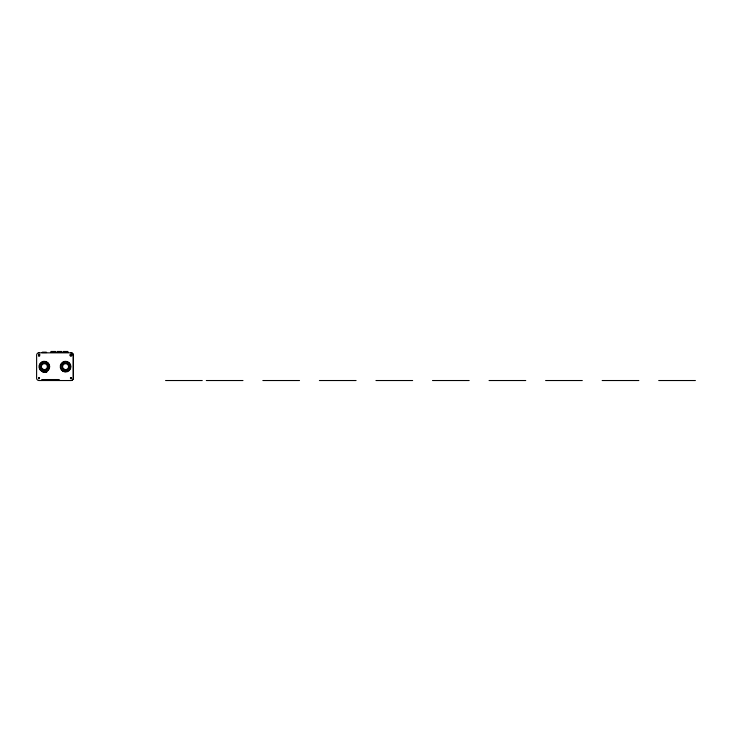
<?xml version="1.0" encoding="UTF-8"?>
<svg xmlns="http://www.w3.org/2000/svg" width="732" height="732" viewBox="0 0 732 732"><rect width="100%" height="100%" fill="white"/><g stroke="black" fill="none" stroke-linecap="round" stroke-linejoin="round"><path stroke-width="1.1" d="M39.491 378.444L39.491 377.849M38.494 354.846L38.494 355.441M38.494 377.849L38.851 378.719M70.428 354.846L70.428 355.441M71.425 355.441L71.425 354.846M70.428 377.849L70.519 378.572M71.425 378.444L71.425 377.849M39.4 355.56L39.491 354.846M70.4 354.846L71.096 354.562M39.308 355.661L38.823 355.715M70.546 354.242L70.446 354.279A0.988 0.988 0 0 0 70.08 355.633A0.988 0.988 0 0 0 71.434 355.999A0.988 0.988 0 0 0 71.8 354.645M39.308 378.664L38.823 378.719M70.611 377.63L71.096 377.575M38.393 352.842L71.553 352.842M38.823 354.562L39.519 354.846M71.096 355.715L70.611 355.661M38.823 377.575L39.308 377.63M71.096 378.719L70.611 378.664M50.956 351.47L55.614 351.47M57.105 351.47L61.763 351.47M63.254 351.47L67.911 351.47M42.383 352.165L46.345 352.165M50.599 352.302L55.971 352.302M56.748 352.302L62.119 352.302M62.897 352.302L68.268 352.302M42.081 352.559L46.647 352.559M43.243 370.017L45.485 370.017M64.462 370.017L66.713 370.017M46.784 371.6L42.676 371.902L46.784 372.195M70.913 380.53A2.379 2.379 0 0 0 73.291 378.151L73.291 355.139A2.379 2.379 0 0 0 70.913 352.76A2.379 2.379 0 0 1 73.319 355.139L73.319 378.151A2.379 2.379 0 0 1 70.94 380.53L38.979 380.53A2.379 2.379 0 0 1 36.6 378.151L36.627 355.139A2.379 2.379 0 0 1 39.006 352.76M165.569 380.53L202.261 380.53M206.287 380.53L242.978 380.53M262.843 380.53L299.534 380.53M319.39 380.53L356.081 380.53M375.946 380.53L412.638 380.53M432.493 380.53L469.185 380.53M489.049 380.53L525.741 380.53M545.605 380.53L582.297 380.53M602.152 380.53L638.844 380.53M658.708 380.53L695.4 380.53M39.4 354.242L39.501 354.279A0.988 0.988 0 0 1 39.867 354.645M68.954 365.524L68.954 367.766M47.736 365.524L47.736 367.766M39.867 355.633A0.988 0.988 0 0 1 38.512 355.999M59.631 380.53A0.988 0.988 0 0 0 58.642 379.533L42.383 379.533A0.988 0.988 0 0 0 41.385 380.53M42.877 369.221A2.974 2.974 0 0 0 47.342 366.641A2.974 2.974 0 0 0 42.877 364.069A2.974 2.974 0 0 0 42.877 369.221M64.096 369.221A2.974 2.974 0 0 0 68.561 366.641A2.974 2.974 0 0 0 64.096 364.069A2.974 2.974 0 0 0 64.096 369.221M41.687 371.28A5.353 5.353 0 0 0 49.721 366.641A5.353 5.353 0 0 0 41.687 362.011A5.353 5.353 0 0 0 41.687 371.28M62.906 371.28A5.353 5.353 0 0 0 70.94 366.641A5.353 5.353 0 0 0 62.906 362.011A5.353 5.353 0 0 0 62.906 371.28M41.88 370.941A4.959 4.959 0 0 0 49.319 366.641A4.959 4.959 0 0 0 41.88 362.349A4.959 4.959 0 0 0 41.88 370.941M42.474 369.907A3.77 3.77 0 0 0 48.129 366.641A3.77 3.77 0 0 0 42.474 363.383A3.77 3.77 0 0 0 42.474 369.907M63.108 370.941A4.959 4.959 0 0 0 70.546 366.641A4.959 4.959 0 0 0 63.108 362.349A4.959 4.959 0 0 0 63.108 370.941M63.702 369.907A3.77 3.77 0 0 0 69.357 366.641A3.77 3.77 0 0 0 63.702 363.383A3.77 3.77 0 0 0 63.702 369.907"/></g></svg>
